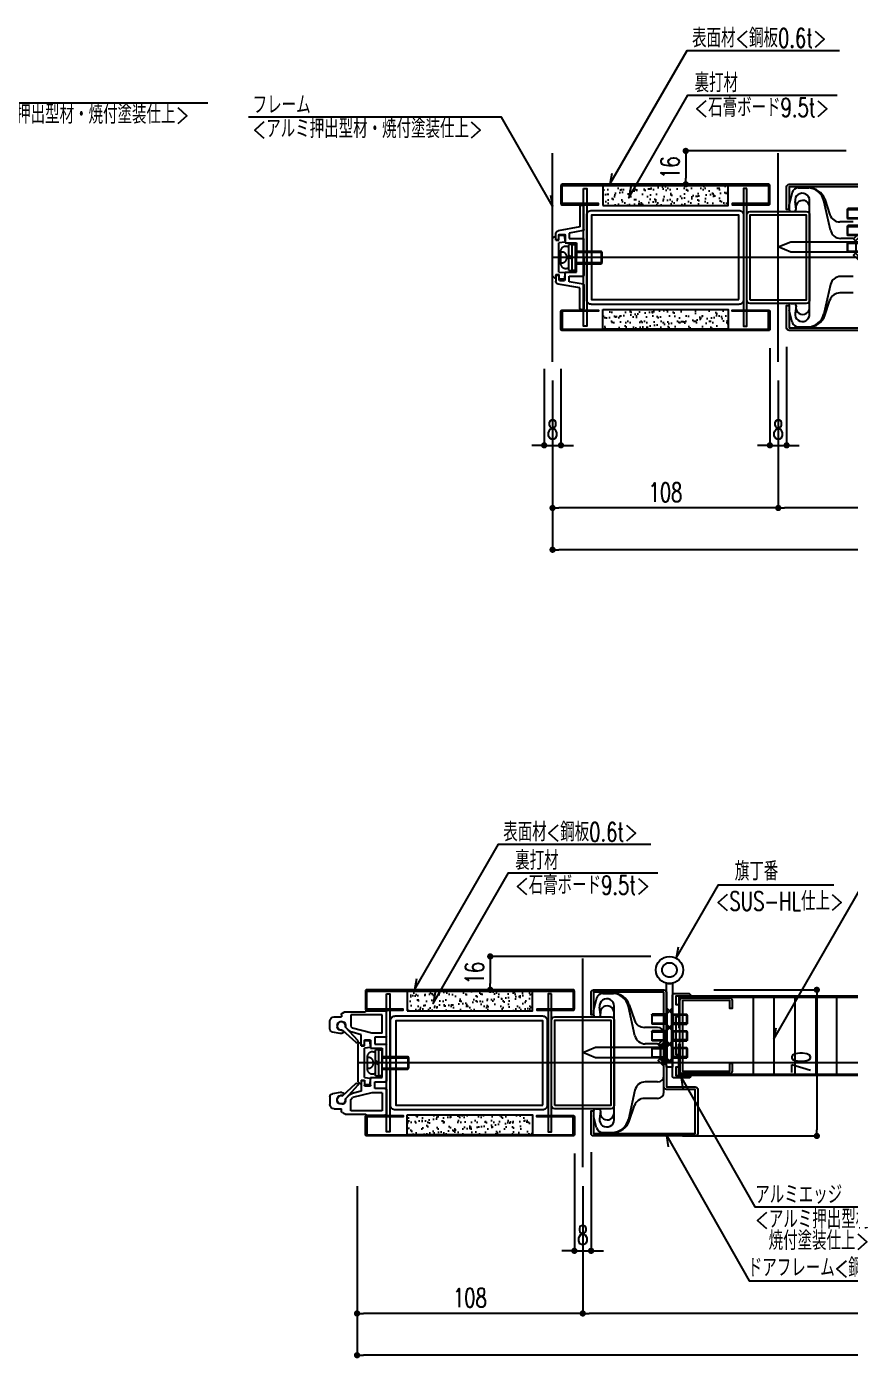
# Model space of a CAD drawing. Extents: x 21 to 47673, y 9 to 26406.
# Drawn here: x 2823 to 3217, y 17416 to 18054 of the extents above; entities that cross this region are included whole.
import ezdxf

# ---------------------------------------------------------------- set-up
doc = ezdxf.new("R2010")
doc.units = 0
doc.header["$LTSCALE"] = 10
doc.header["$PDMODE"] = 35
doc.header["$PDSIZE"] = 5
doc.linetypes.add('HIDDEN', pattern=[9.525, 6.35, -3.175])
for name, color, linetype in [('_基準', 1, 'Continuous'), ('_文字', 3, 'Continuous'), ('_製品', 4, 'Continuous'), ('_製品寸法', 9, 'Continuous')]:
    doc.layers.add(name, color=color, linetype=linetype)
doc.styles.add('OKAMURA', font='simplex8.shx', dxfattribs={"width": 0.7, "bigfont": 'BIGFONT.shx'})
doc.dimstyles.new('OKAMURA-003', dxfattribs={"dimscale": 3, "dimtxt": 3, "dimasz": 1, "dimexe": 0, "dimexo": 3, "dimgap": 1, "dimtad": 1, "dimdec": 3, "dimdsep": 46, "dimtxsty": 'OKAMURA', "dimblk1": 'DOT', "dimblk2": 'DOT', "dimsah": 1, "dimcen": 0, "dimclrd": 9, "dimclre": 9, "dimclrt": 3, "dimadec": 0, "dimazin": 0, "dimtfac": 1, "dimtdec": 3, "dimtix": 1, "dimtmove": 2, "dimatfit": 3, "dimldrblk": 'NONE', "dimfxl": 0, "dimtolj": 1, "dimarcsym": 0})
pattern_1 = [(37.5, (-4388.2946, -2583.4344), (-0.160003, 4.8941324), [0, -3.8608, 0, -4.318, 0, -4.1275]), (7.5, (-4388.2946, -2583.4344), (4.495233, 7.168251), [0, -2.0828, 0, -3.4798, 0, -1.3335]), (327.5, (-4391.419, -2583.4344), (7.9099237, 0.014372), [0, -1.27, 0, -4.572, 0, -5.969]), (317.5, (-4391.419, -2583.4344), (7.6355645, 2.229293), [0, -0.635, 0, -2.9972, 0, -3.429])]

# ---------------------------------------------------------------- blocks, each defined once
blk = doc.blocks.new('*U2236')
at = {"layer": '_文字', "color": 9}
blk.add_lwpolyline([(0.924, 29.74), (0, 24.5), (24.5181, 67.1318), (145.5348, 67.1318)], dxfattribs=at)
at = {"layer": '_文字', "style": 'OKAMURA', "width": 0.7}
blk.add_text('<アルミ押出型材・焼付塗装仕上> ', height=9, dxfattribs=at).set_placement((26.5566, 57.1421))
blk = doc.blocks.new('_DOT')
at = {"color": 0, "linetype": 'ByBlock'}
blk.add_line((-0.5, 0), (-1, 0), dxfattribs=at)
at = {"color": 0, "linetype": 'ByBlock', "const_width": 0.5}
blk.add_lwpolyline([(-0.25, 0, 1), (0.25, 0, 1)], format="xyb", close=True, dxfattribs=at)
blk = doc.blocks.new('*D2319')
at = {"layer": '_製品寸法', "color": 9, "lineweight": -2, "transparency": 16777216}
for p, q in [((0, -59), (0, -140)), ((700, -59), (700, -140)), ((697, -140), (3, -140))]:
    blk.add_line(p, q, dxfattribs=at)
at = {"layer": 'Defpoints', "color": 0, "transparency": 16777216}
for p in [(0, -50), (700, -50), (0, -140)]:
    blk.add_point(p, dxfattribs=at)
at = {"layer": '_製品寸法', "color": 9, "lineweight": -2, "transparency": 16777216, "xscale": 3, "yscale": 3, "zscale": 3, "rotation": 180}
blk.add_blockref('_DOT', (0, -140), dxfattribs=at)
at = {"layer": '_製品寸法', "color": 9, "lineweight": -2, "transparency": 16777216, "xscale": 3, "yscale": 3, "zscale": 3}
blk.add_blockref('_DOT', (700, -140), dxfattribs=at)
at = {"layer": '_製品寸法', "color": 3, "transparency": 16777216, "insert": (350, -132.5), "char_height": 9, "attachment_point": 5, "style": 'OKAMURA'}
blk.add_mtext('\\A1;PW=1100～1200', dxfattribs=at)
blk = doc.blocks.new('_None')
blk = doc.blocks.new('*D2321')
at = {"layer": '_製品寸法', "color": 9, "lineweight": -2, "transparency": 16777216}
for p, q in [((108, -59), (108, -120)), ((592, -59), (592, -120)), ((589, -120), (111, -120))]:
    blk.add_line(p, q, dxfattribs=at)
at = {"layer": 'Defpoints', "color": 0, "transparency": 16777216}
for p in [(108, -50), (592, -50), (108, -120)]:
    blk.add_point(p, dxfattribs=at)
at = {"layer": '_製品寸法', "color": 9, "lineweight": -2, "transparency": 16777216, "xscale": 3, "yscale": 3, "zscale": 3, "rotation": 180}
blk.add_blockref('_DOT', (108, -120), dxfattribs=at)
at = {"layer": '_製品寸法', "color": 9, "lineweight": -2, "transparency": 16777216, "xscale": 3, "yscale": 3, "zscale": 3}
blk.add_blockref('_DOT', (592, -120), dxfattribs=at)
at = {"layer": '_製品寸法', "color": 3, "transparency": 16777216, "insert": (350, -112.5), "char_height": 9, "attachment_point": 5, "style": 'OKAMURA'}
blk.add_mtext('\\A1;DPW=PW-216', dxfattribs=at)
blk = doc.blocks.new('*D2322')
at = {"layer": '_製品寸法', "color": 9, "lineweight": -2, "transparency": 16777216}
for p, q in [((0, -59), (0, -120)), ((108, -59), (108, -120)), ((105, -120), (3, -120))]:
    blk.add_line(p, q, dxfattribs=at)
at = {"layer": 'Defpoints', "color": 0, "transparency": 16777216}
for p in [(0, -50), (108, -50), (0, -120)]:
    blk.add_point(p, dxfattribs=at)
at = {"layer": '_製品寸法', "color": 9, "lineweight": -2, "transparency": 16777216, "xscale": 3, "yscale": 3, "zscale": 3, "rotation": 180}
blk.add_blockref('_DOT', (0, -120), dxfattribs=at)
at = {"layer": '_製品寸法', "color": 9, "lineweight": -2, "transparency": 16777216, "xscale": 3, "yscale": 3, "zscale": 3}
blk.add_blockref('_DOT', (108, -120), dxfattribs=at)
at = {"layer": '_製品寸法', "color": 3, "transparency": 16777216, "insert": (54, -112.5), "char_height": 9, "attachment_point": 5, "style": 'OKAMURA'}
blk.add_mtext('\\A1;108', dxfattribs=at)
blk = doc.blocks.new('*D2324')
at = {"layer": '_製品寸法', "color": 9, "lineweight": -2, "transparency": 16777216}
for p, q in [((104, -43.4), (104, -90)), ((112, -42.8), (112, -90)), ((101, -90), (98, -90)), ((104, -90), (112, -90)), ((115, -90), (118, -90))]:
    blk.add_line(p, q, dxfattribs=at)
at = {"layer": 'Defpoints', "color": 0, "transparency": 16777216}
for p in [(104, -34.4), (112, -33.8), (112, -90)]:
    blk.add_point(p, dxfattribs=at)
at = {"layer": '_製品寸法', "color": 9, "lineweight": -2, "transparency": 16777216, "xscale": 3, "yscale": 3, "zscale": 3}
blk.add_blockref('_DOT', (104, -90), dxfattribs=at)
at = {"layer": '_製品寸法', "color": 9, "lineweight": -2, "transparency": 16777216, "xscale": 3, "yscale": 3, "zscale": 3, "rotation": 180}
blk.add_blockref('_DOT', (112, -90), dxfattribs=at)
at = {"layer": '_製品寸法', "color": 3, "transparency": 16777216, "insert": (108, -82.5), "char_height": 9, "attachment_point": 5, "style": 'OKAMURA'}
blk.add_mtext('\\A1;8', dxfattribs=at)
blk = doc.blocks.new('*D2325')
at = {"layer": '_製品寸法', "color": 9, "lineweight": -2, "transparency": 16777216}
for p, q in [((140.5, 51), (63.73, 51)), ((63.73, 48), (63.73, 38)), ((94.4, 35), (63.73, 35))]:
    blk.add_line(p, q, dxfattribs=at)
at = {"layer": 'Defpoints', "color": 0, "transparency": 16777216}
for p in [(149.5, 51), (63.73, 35), (103.4, 35)]:
    blk.add_point(p, dxfattribs=at)
at = {"layer": '_製品寸法', "color": 9, "lineweight": -2, "transparency": 16777216, "xscale": 3, "yscale": 3, "zscale": 3}
for p, rotation in [((63.73, 51), 90), ((63.73, 35), 270)]:
    blk.add_blockref('_DOT', p, dxfattribs=dict(at, rotation=rotation))
at = {"layer": '_製品寸法', "color": 3, "transparency": 16777216, "insert": (56.23, 43), "char_height": 9, "attachment_point": 5, "rotation": 90, "style": 'OKAMURA'}
blk.add_mtext('\\A1;16', dxfattribs=at)
blk = doc.blocks.new('AUDIT_I_130227104929-0')
for p, q in [((0, 4), (0, -4)), ((0, 4), (0.3, 4)), ((0.3, 4), (0.3, -4)), ((0.3, 4), (2.3, 2)), ((2.72, 2), (2.72, -1.88)), ((8, 1.62), (2.72, 1.62)), ((2.79, 2), (7.78, 2)), ((8, 1.62), (7.78, 2)), ((7.78, 2), (7.78, -1.88)), ((8, -1.5), (8, 1.62)), ((0, -4), (0.3, -4)), ((0.3, -4), (2.3, -1.88)), ((8, -1.5), (2.72, -1.5)), ((2.79, -1.88), (7.78, -1.88)), ((8, -1.5), (7.78, -1.88))]:
    blk.add_line(p, q)
for centre, radius, start, end in [((2.51, 2.21), 0.3, 225, 315), ((2.76, 2.09), 0.101, 249.8874, 290.1126), ((2.51, -2.09), 0.3, 45, 135), ((2.76, -1.97), 0.101, 69.8874, 110.1126)]:
    blk.add_arc(centre, radius, start, end)
blk = doc.blocks.new('A$C72ED3FC6')
at = {"layer": '_製品'}
for p, q in [((0.5, 9.25), (0, 8.75)), ((12.8, 8.75), (0, 8.75)), ((0, 8.75), (0, 3.75)), ((12.8, 9.25), (0.5, 9.25)), ((0.5, 3.25), (0.5, 9.25)), ((12.8, 12.5), (14.4, 12.5)), ((12.8, 12.5), (12.8, 0)), ((14.4, 12.5), (14.4, 0)), ((16, 12.5), (14.4, 12.5)), ((14.4, 7.17), (16, 6.25)), ((16, 12.5), (16, 0)), ((12.8, 3.75), (0, 3.75)), ((0, 3.75), (0.5, 3.25)), ((12.8, 3.25), (0.5, 3.25)), ((14.4, 0), (12.8, 0)), ((14.4, 6.25), (16, 5.33)), ((14.4, 0), (16, 0))]:
    blk.add_line(p, q, dxfattribs=at)
at = {"layer": '_製品', "linetype": 'HIDDEN', "ltscale": 0.5}
blk.add_line((20, 3.75), (20, 8.75), dxfattribs=at)
for centre, radius, start, end in [((17.54, 9.05), 2.48, 353.07269, 128.21191), ((19.36, 6.46), 2.37, 74.41132, 185.19995), ((17.54, 3.45), 2.48, 231.78809, 6.92735), ((19.36, 6.04), 2.37, 174.80017, 285.58872)]:
    blk.add_arc(centre, radius, start, end, dxfattribs=at)
blk = doc.blocks.new('A$C46606B5D')
at = {"layer": '_製品'}
for p, q in [((0, 17.8), (0.5, 21)), ((0.5, 21), (3, 21)), ((3, 18.75), (3, 21)), ((4.5, 18.75), (4.5, 20.5)), ((4.5, 20.5), (5, 20.5)), ((6, 19.5), (5, 20.5)), ((6, 19.5), (6, 1.5)), ((3, 17.5), (0, 17.8)), ((4.5, 18.75), (3, 18.75)), ((3, 17.5), (3, 3.5)), ((0, 3.2), (3, 3.5)), ((0.5, 0), (0, 3.2)), ((0.5, 0), (3, 0)), ((3, 2.25), (3, 0)), ((4.5, 2.25), (3, 2.25)), ((4.5, 2.25), (4.5, 0.5)), ((4.5, 0.5), (5, 0.5)), ((6, 1.5), (5, 0.5))]:
    blk.add_line(p, q, dxfattribs=at)
blk = doc.blocks.new('A$C79397D4C')
at = {"layer": '_製品'}
for p, q in [((23, 99), (23, 79.2)), ((24, 100), (26, 100)), ((27, 76.6), (27, 99)), ((23, 79.2), (2.5, 75.5)), ((0, 67.6), (0, 72.6)), ((0.6, 67), (2.4, 67)), ((3, 67.6), (3, 71.4)), ((3.6, 72), (8.4, 72)), ((9, 71.4), (9, 64)), ((9, 64), (20, 64)), ((26.2, 75.7), (13, 73.3)), ((13, 73.3), (13, 68)), ((13, 68), (26, 68)), ((20, 64), (20, 50.6)), ((27, 50.6), (27, 67)), ((20, 50.6), (20.6, 50)), ((20, 50.6), (20.6, 50)), ((20, 49.4), (20.6, 50)), ((20, 49.4), (20.6, 50)), ((20, 36), (20, 49.4)), ((27, 50.6), (26.4, 50)), ((27, 50.6), (26.4, 50)), ((27, 49.4), (26.4, 50)), ((27, 49.4), (26.4, 50)), ((27, 49.4), (27, 33)), ((0, 32.4), (0, 27.4)), ((0.6, 33), (2.4, 33)), ((3, 32.4), (3, 28.6)), ((3.6, 28), (8.4, 28)), ((9, 36), (20, 36)), ((9, 28.6), (9, 36)), ((13, 26.7), (13, 32)), ((13, 32), (26, 32)), ((26.2, 24.3), (13, 26.7)), ((23, 20.8), (2.5, 24.5)), ((23, 1), (23, 20.8)), ((27, 23.4), (27, 1)), ((24, 0), (26, 0))]:
    blk.add_line(p, q, dxfattribs=at)
for centre, radius, start, end in [((24, 99), 1, 90, 180), ((26, 99), 1, 0, 90), ((26, 76.6), 1, 280, 0), ((3, 72.6), 3, 100, 180), ((0.6, 67.6), 0.6, 180, 270), ((2.4, 67.6), 0.6, 270, 360), ((3.6, 71.4), 0.6, 90, 180), ((8.4, 71.4), 0.6, 0, 90), ((26, 67), 1, 0, 90), ((0.6, 32.4), 0.6, 90, 180), ((3, 27.4), 3, 180, 260), ((2.4, 32.4), 0.6, 0, 90), ((3.6, 28.6), 0.6, 180, 270), ((8.4, 28.6), 0.6, 270, 0), ((26, 33), 1, 270, 0), ((26, 23.4), 1, 0, 80), ((24, 1), 1, 180, 270), ((26, 1), 1, 270, 0)]:
    blk.add_arc(centre, radius, start, end, dxfattribs=at)
blk = doc.blocks.new('P15CEUG枠')
at = {"layer": '_製品', "xscale": -0.5, "yscale": 0.5, "zscale": 0.5}
blk.add_blockref('A$C79397D4C', (-1.5, -25), dxfattribs=at)
at = {"layer": '_製品'}
for name, p in [('A$C46606B5D', (-6, -10.5)), ('A$C72ED3FC6', (-23.8, -6.25))]:
    blk.add_blockref(name, p, dxfattribs=at)
blk = doc.blocks.new('P15SE_TV2')
at = {"layer": '_製品'}
h = blk.add_hatch(dxfattribs=at)
h.set_pattern_fill('AR-SAND', color=256, scale=0.1, style=0)
h.set_pattern_definition(pattern_1)
h.paths.add_polyline_path([(676, 24.9), (616, 24.9), (616, 34.4), (676, 34.4)])
h = blk.add_hatch(dxfattribs=at)
h.set_pattern_fill('AR-SAND', color=256, scale=0.1, style=0)
h.set_pattern_definition(pattern_1)
h.paths.add_polyline_path([(676, -24.9), (616, -24.9), (616, -34.4), (676, -34.4)])
for p, q in [((582.46, 33.3), (577.34, 33.3)), ((567.01, 13.01), (570.19, 27.07)), ((569.76, 27.86), (567.25, 20.4)), ((577, 27.2), (577, 23.94)), ((577, 27.2), (577, -27.2)), ((583.51, 23.13), (583.97, 26.76)), ((585.37, 31.03), (586.8, 25.3)), ((577, 23.94), (577, -27.2)), ((585.8, 22), (584.5, 22)), ((586.8, 23), (586.8, 25.3)), ((556.2, 17), (562.51, 17)), ((556.2, 9.11), (562.13, 9.11)), ((556.2, -9.11), (562.13, -9.11)), ((556.2, -17), (562.51, -17)), ((567.01, -13.01), (570.19, -27.07)), ((569.76, -27.86), (567.25, -20.4)), ((583.51, -23.13), (583.97, -26.76)), ((585.8, -22), (584.5, -22)), ((585.37, -31.03), (586.8, -25.3)), ((586.8, -23), (586.8, -25.3)), ((582.46, -33.3), (577.34, -33.3))]:
    blk.add_line(p, q, dxfattribs=at)
for points in [[(553.2, 11.5), (553.2, 1.6), (555.95, -1.15), (555.1, -2), (552.35, 0.75, -0.198912), (552, 1.6), (552, 11.5), (538.2, 11.5, -0.414214), (537, 12.7), (537, 33.8, -0.414214), (538.2, 35), (586.8, 35, -0.414214), (588, 33.8), (588, 23), (586.8, 23), (586.8, 33.8), (538.2, 33.8), (538.2, 12.7), (552, 12.7, -0.414214)], [(596.6, 35), (695.4, 35, -0.414214), (696, 34.4), (696, 25.8, -0.414214), (695.4, 25.2), (678, 25.2), (678, 25.8), (695.4, 25.8), (695.4, 34.4), (596.6, 34.4), (596.6, 25.8), (614, 25.8), (614, 25.2), (596.6, 25.2, -0.414214), (596, 25.8), (596, 34.4, -0.414214)], [(607, 20.4), (607, -20.4, -0.414214), (605.4, -22), (578.6, -22, -0.414214), (577, -20.4), (577, 20.4, -0.414214), (578.6, 22), (605.4, 22, -0.414214)], [(610.9, 22.5), (681.3, 22.5, -0.414214), (683.6, 20.2), (683.6, -20.2, -0.414214), (681.3, -22.5), (610.9, -22.5, -0.414214), (608.6, -20.2), (608.6, 20.2, -0.414214)], [(553.2, -33.8), (586.8, -33.8), (586.8, -23), (588, -23), (588, -33.8, -0.414214), (586.8, -35), (553.2, -35, -0.414214), (552, -33.8), (552, -11.6, -0.198912), (552.35, -10.75), (555.1, -8), (555.95, -8.85), (553.2, -11.6)], [(596.6, -35), (695.4, -35, 0.414214), (696, -34.4), (696, -25.8, 0.414214), (695.4, -25.2), (678, -25.2), (678, -25.8), (695.4, -25.8), (695.4, -34.4), (596.6, -34.4), (596.6, -25.8), (614, -25.8), (614, -25.2), (596.6, -25.2, 0.414214), (596, -25.8), (596, -34.4, 0.414214)]]:
    blk.add_lwpolyline(points, format="xyb", close=True, dxfattribs=at)
for points in [[(607, -33), (608.6, -33), (608.6, 33), (607, 33)], [(676, 24.9), (616, 24.9), (616, 34.4), (676, 34.4)], [(685.2, -33), (683.6, -33), (683.6, 33), (685.2, 33)], [(605.4, 20.4), (605.4, -20.4), (578.6, -20.4), (578.6, 20.4)], [(610.9, 20.2), (610.9, -20.2), (681.3, -20.2), (681.3, 20.2)], [(577, -2.5), (585.96, -2.5), (592, -5), (585.96, -7.5), (577, -7.5)], [(676, -24.9), (616, -24.9), (616, -34.4), (676, -34.4)]]:
    blk.add_lwpolyline(points, close=True, dxfattribs=at)
at = {"layer": '_製品', "linetype": 'HIDDEN'}
blk.add_lwpolyline([(554.87, -2.5), (577, -2.5), (577, -7.5), (554.87, -7.5)], close=True, dxfattribs=at)
at = {"layer": '_製品'}
for centre, radius, start, end in [((577.34, 25.3), 8, 90, 161.35441), ((577.99, 25.3), 8, 90, 167.2467), ((582.46, 30.3), 3, 14.03624, 90), ((580.29, 24.01), 3.3, 353.37098, 183.58446), ((580.5, 27.2), 3.5, 352.71956, 180), ((562.51, 22), 5, 270, 341.35441), ((584.5, 23), 1, 172.71956, 270), ((585.8, 23), 1, 270, 0), ((562.13, 14.11), 5, 270, 347.2467), ((562.13, -14.11), 5, 12.7533, 90), ((562.51, -22), 5, 18.64559, 90), ((580.29, -24.01), 3.3, 176.41554, 6.62902), ((584.5, -23), 1, 90, 187.28044), ((585.8, -23), 1, 0, 90), ((577.34, -25.3), 8, 198.64559, 270), ((577.99, -25.3), 8, 192.7533, 270), ((580.5, -27.2), 3.5, 180, 7.28044), ((582.46, -30.3), 3, 270, 345.96376)]:
    blk.add_arc(centre, radius, start, end, dxfattribs=at)
blk.add_blockref('P15CEUG枠', (700, 0), dxfattribs=at)
at = {"layer": '_製品', "xscale": 1.25, "yscale": 1.25, "zscale": 1.25}
for p in [(549, -5), (549, -13), (549, -21)]:
    blk.add_blockref('AUDIT_I_130227104929-0', p, dxfattribs=at)
blk = doc.blocks.new('*D2338')
at = {"layer": '_製品寸法', "color": 9, "lineweight": -2, "transparency": 16777216}
for p, q in [((-4, -53.4), (-4, -90)), ((4, -53.4), (4, -90)), ((-7, -90), (-10, -90)), ((-4, -90), (4, -90)), ((7, -90), (10, -90))]:
    blk.add_line(p, q, dxfattribs=at)
at = {"layer": 'Defpoints', "color": 0, "transparency": 16777216}
for p in [(-4, -44.4), (4, -44.4), (4, -90)]:
    blk.add_point(p, dxfattribs=at)
at = {"layer": '_製品寸法', "color": 9, "lineweight": -2, "transparency": 16777216, "xscale": 3, "yscale": 3, "zscale": 3}
blk.add_blockref('_DOT', (-4, -90), dxfattribs=at)
at = {"layer": '_製品寸法', "color": 9, "lineweight": -2, "transparency": 16777216, "xscale": 3, "yscale": 3, "zscale": 3, "rotation": 180}
blk.add_blockref('_DOT', (4, -90), dxfattribs=at)
at = {"layer": '_製品寸法', "color": 3, "transparency": 16777216, "insert": (0, -82.5), "char_height": 9, "attachment_point": 5, "style": 'OKAMURA'}
blk.add_mtext('\\A1;8', dxfattribs=at)
blk = doc.blocks.new('*D2360')
at = {"layer": '_製品寸法', "color": 9, "lineweight": -2, "transparency": 16777216}
for p, q in [((-700, -59), (-700, -140)), ((0, -59), (0, -140)), ((-3, -140), (-697, -140))]:
    blk.add_line(p, q, dxfattribs=at)
at = {"layer": 'Defpoints', "color": 0, "transparency": 16777216}
for p in [(-700, -50), (0, -50), (-700, -140)]:
    blk.add_point(p, dxfattribs=at)
at = {"layer": '_製品寸法', "color": 9, "lineweight": -2, "transparency": 16777216, "xscale": 3, "yscale": 3, "zscale": 3, "rotation": 180}
blk.add_blockref('_DOT', (-700, -140), dxfattribs=at)
at = {"layer": '_製品寸法', "color": 9, "lineweight": -2, "transparency": 16777216, "xscale": 3, "yscale": 3, "zscale": 3}
blk.add_blockref('_DOT', (0, -140), dxfattribs=at)
at = {"layer": '_製品寸法', "color": 3, "transparency": 16777216, "insert": (-350, -132.5), "char_height": 9, "attachment_point": 5, "style": 'OKAMURA'}
blk.add_mtext('\\A1;PW=1100～1200', dxfattribs=at)
blk = doc.blocks.new('*D2362')
at = {"layer": '_製品寸法', "color": 9, "lineweight": -2, "transparency": 16777216}
for p, q in [((-592, -59), (-592, -120)), ((-108, -59), (-108, -120)), ((-111, -120), (-589, -120))]:
    blk.add_line(p, q, dxfattribs=at)
at = {"layer": 'Defpoints', "color": 0, "transparency": 16777216}
for p in [(-592, -50), (-108, -50), (-592, -120)]:
    blk.add_point(p, dxfattribs=at)
at = {"layer": '_製品寸法', "color": 9, "lineweight": -2, "transparency": 16777216, "xscale": 3, "yscale": 3, "zscale": 3, "rotation": 180}
blk.add_blockref('_DOT', (-592, -120), dxfattribs=at)
at = {"layer": '_製品寸法', "color": 9, "lineweight": -2, "transparency": 16777216, "xscale": 3, "yscale": 3, "zscale": 3}
blk.add_blockref('_DOT', (-108, -120), dxfattribs=at)
at = {"layer": '_製品寸法', "color": 3, "transparency": 16777216, "insert": (-350, -112.5), "char_height": 9, "attachment_point": 5, "style": 'OKAMURA'}
blk.add_mtext('\\A1;DPW=PW-216', dxfattribs=at)
blk = doc.blocks.new('*D2363')
at = {"layer": '_製品寸法', "color": 9, "lineweight": -2, "transparency": 16777216}
for p, q in [((-700, -59), (-700, -120)), ((-592, -59), (-592, -120)), ((-595, -120), (-697, -120))]:
    blk.add_line(p, q, dxfattribs=at)
at = {"layer": 'Defpoints', "color": 0, "transparency": 16777216}
for p in [(-700, -50), (-592, -50), (-700, -120)]:
    blk.add_point(p, dxfattribs=at)
at = {"layer": '_製品寸法', "color": 9, "lineweight": -2, "transparency": 16777216, "xscale": 3, "yscale": 3, "zscale": 3, "rotation": 180}
blk.add_blockref('_DOT', (-700, -120), dxfattribs=at)
at = {"layer": '_製品寸法', "color": 9, "lineweight": -2, "transparency": 16777216, "xscale": 3, "yscale": 3, "zscale": 3}
blk.add_blockref('_DOT', (-592, -120), dxfattribs=at)
at = {"layer": '_製品寸法', "color": 3, "transparency": 16777216, "insert": (-646, -112.5), "char_height": 9, "attachment_point": 5, "style": 'OKAMURA'}
blk.add_mtext('\\A1;108', dxfattribs=at)
blk = doc.blocks.new('*D2365')
at = {"layer": '_製品寸法', "color": 9, "lineweight": -2, "transparency": 16777216}
for p, q in [((-596, -43.4), (-596, -90)), ((-588, -42.8), (-588, -90)), ((-599, -90), (-602, -90)), ((-596, -90), (-588, -90)), ((-585, -90), (-582, -90))]:
    blk.add_line(p, q, dxfattribs=at)
at = {"layer": 'Defpoints', "color": 0, "transparency": 16777216}
for p in [(-596, -34.4), (-588, -33.8), (-588, -90)]:
    blk.add_point(p, dxfattribs=at)
at = {"layer": '_製品寸法', "color": 9, "lineweight": -2, "transparency": 16777216, "xscale": 3, "yscale": 3, "zscale": 3}
blk.add_blockref('_DOT', (-596, -90), dxfattribs=at)
at = {"layer": '_製品寸法', "color": 9, "lineweight": -2, "transparency": 16777216, "xscale": 3, "yscale": 3, "zscale": 3, "rotation": 180}
blk.add_blockref('_DOT', (-588, -90), dxfattribs=at)
at = {"layer": '_製品寸法', "color": 3, "transparency": 16777216, "insert": (-592, -82.5), "char_height": 9, "attachment_point": 5, "style": 'OKAMURA'}
blk.add_mtext('\\A1;8', dxfattribs=at)
blk = doc.blocks.new('*D2366')
at = {"layer": '_製品寸法', "color": 9, "lineweight": -2, "transparency": 16777216}
for p, q in [((-559.5, 51), (-636.27, 51)), ((-636.27, 48), (-636.27, 38)), ((-605.6, 35), (-636.27, 35))]:
    blk.add_line(p, q, dxfattribs=at)
at = {"layer": 'Defpoints', "color": 0, "transparency": 16777216}
for p in [(-550.5, 51), (-636.27, 35), (-596.6, 35)]:
    blk.add_point(p, dxfattribs=at)
at = {"layer": '_製品寸法', "color": 9, "lineweight": -2, "transparency": 16777216, "xscale": 3, "yscale": 3, "zscale": 3}
for p, rotation in [((-636.27, 51), 90), ((-636.27, 35), 270)]:
    blk.add_blockref('_DOT', p, dxfattribs=dict(at, rotation=rotation))
at = {"layer": '_製品寸法', "color": 3, "transparency": 16777216, "insert": (-643.77, 43), "char_height": 9, "attachment_point": 5, "rotation": 90, "style": 'OKAMURA'}
blk.add_mtext('\\A1;16', dxfattribs=at)
blk = doc.blocks.new('*D2367')
at = {"layer": '_製品寸法', "color": 9, "lineweight": -2, "transparency": 16777216}
for p, q in [((-529.2, 35), (-480, 35)), ((-480, 32), (-480, -32)), ((-544.2, -35), (-480, -35))]:
    blk.add_line(p, q, dxfattribs=at)
at = {"layer": 'Defpoints', "color": 0, "transparency": 16777216}
for p in [(-538.2, 35), (-553.2, -35), (-480, -35)]:
    blk.add_point(p, dxfattribs=at)
at = {"layer": '_製品寸法', "color": 9, "lineweight": -2, "transparency": 16777216, "xscale": 3, "yscale": 3, "zscale": 3}
for p, rotation in [((-480, 35), 90), ((-480, -35), 270)]:
    blk.add_blockref('_DOT', p, dxfattribs=dict(at, rotation=rotation))
at = {"layer": '_製品寸法', "color": 3, "transparency": 16777216, "insert": (-487.5, 0), "char_height": 9, "attachment_point": 5, "rotation": 90, "style": 'OKAMURA'}
blk.add_mtext('\\A1;70', dxfattribs=at)
blk = doc.blocks.new('A$C32CB7D14')
at = {"layer": '_製品'}
for p, q in [((0, 19.5), (1, 20.5)), ((0, 19.5), (0, 1.5)), ((1.5, 20.5), (1, 20.5)), ((1.5, 18.75), (1.5, 20.5)), ((3, 18.75), (3, 21)), ((5.5, 21), (3, 21)), ((6, 17.8), (5.5, 21)), ((1.5, 18.75), (3, 18.75)), ((3, 17.5), (6, 17.8)), ((3, 17.5), (3, 3.5)), ((0, 1.5), (1, 0.5)), ((1.5, 0.5), (1, 0.5)), ((1.5, 2.25), (1.5, 0.5)), ((1.5, 2.25), (3, 2.25)), ((6, 3.2), (3, 3.5)), ((3, 2.25), (3, 0)), ((5.5, 0), (6, 3.2)), ((5.5, 0), (3, 0))]:
    blk.add_line(p, q, dxfattribs=at)
blk = doc.blocks.new('A$C47657887')
at = {"layer": '_製品'}
for p, q in [((9.77, 1.02), (3.93, 7.44)), ((2.51, 6.02), (8.92, 0.18))]:
    blk.add_line(p, q, dxfattribs=at)
for centre, radius, start, end in [((1.99, 7.95), 2, 345.13234, 284.86819), ((9.35, 0.6), 0.6, 225, 45)]:
    blk.add_arc(centre, radius, start, end, dxfattribs=at)
blk = doc.blocks.new('P15CEUS枠')
at = {"layer": '_製品'}
for p, q in [((-13.5, 16.26), (-13.5, 20)), ((-11.5, 22), (-8, 22)), ((-7.76, 19.77), (-8.76, 19.59)), ((-8, 22.96), (-8, 22)), ((-7.55, 23.8), (-6.75, 24.33)), ((-6.2, 24.5), (3.5, 24.5)), ((11.5, 23), (-3.5, 23)), ((-3.5, 23), (-3.5, 17.47)), ((3.91, 24.91), (3.5, 24.5)), ((4.12, 25), (13, 25)), ((11.5, 14.27), (11.5, 23)), ((13.5, 12.77), (13.5, 24.5)), ((-8.61, 14.14), (-12.26, 14.78)), ((-10, 18.11), (-10, 17.14)), ((-7.75, 14.14), (-8.61, 14.14)), ((-7.75, 15.64), (-8.5, 15.64)), ((-6, 18.29), (-6, 17.14)), ((-6, 17.14), (-4.29, 15.43)), ((-3.5, 17.47), (-2.68, 16.65)), ((1.5, 13.5), (-2.92, 14.64)), ((6.5, 14.27), (-2.68, 16.65)), ((1.5, 8.8), (1.5, 13.5)), ((11.5, 14.27), (6.5, 14.27)), ((1.8, 8.5), (2.7, 8.5)), ((3, 8.8), (3, 10.7)), ((3.3, 11), (5.7, 11)), ((6, 10.7), (6, 7)), ((6, 7), (11.5, 7)), ((8, 12.27), (8, 9)), ((13, 12.27), (8, 12.27)), ((8, 9), (13, 9)), ((11.5, 7), (11.5, 0.3)), ((13.5, 0.3), (13.5, 8.5)), ((11.5, 0.3), (11.8, 0)), ((11.5, -0.3), (11.8, 0)), ((13.5, 0.3), (13.2, 0)), ((13.2, 0), (13.5, -0.3)), ((11.5, -7), (11.5, -0.3)), ((13.5, -0.3), (13.5, -8.5)), ((1.5, -8.8), (1.5, -13.5)), ((1.8, -8.5), (2.7, -8.5)), ((3, -8.8), (3, -10.7)), ((3.3, -11), (5.7, -11)), ((6, -7), (11.5, -7)), ((6, -10.7), (6, -7)), ((8, -9), (13, -9)), ((8, -12.27), (8, -9)), ((13, -12.27), (8, -12.27)), ((-13.5, -16.26), (-13.5, -20)), ((-8.61, -14.14), (-12.26, -14.78)), ((-10, -18.11), (-10, -17.14)), ((-7.75, -14.14), (-8.61, -14.14)), ((-7.75, -15.64), (-8.5, -15.64)), ((-6, -17.14), (-4.29, -15.43)), ((-6, -18.29), (-6, -17.14)), ((-3.5, -17.47), (-2.68, -16.65)), ((-3.5, -23), (-3.5, -17.47)), ((1.5, -13.5), (-2.92, -14.64)), ((6.5, -14.27), (-2.68, -16.65)), ((11.5, -14.27), (6.5, -14.27)), ((11.5, -14.27), (11.5, -23)), ((13.5, -12.77), (13.5, -24.5)), ((13.5, -12.77), (13.5, -24.5)), ((-11.5, -22), (-8, -22)), ((-7.76, -19.77), (-8.76, -19.59)), ((-8, -22.96), (-8, -22)), ((-7.55, -23.8), (-6.75, -24.33)), ((-6.2, -24.5), (3.5, -24.5)), ((11.5, -23), (-3.5, -23)), ((3.91, -24.91), (3.5, -24.5)), ((4.12, -25), (13, -25))]:
    blk.add_line(p, q, dxfattribs=at)
for centre, radius, start, end in [((-11.5, 20), 2, 90, 180), ((-8.5, 18.11), 1.5, 100.00002, 180), ((-7, 22.96), 1, 123.69007, 180), ((-7.5, 18.29), 1.5, 0.00001, 100.00002), ((-6.2, 23.5), 1, 90, 123.69007), ((4.12, 24.7), 0.3, 90, 135), ((13, 24.5), 0.5, 0, 90), ((-12, 16.26), 1.5, 180, 260), ((-8.5, 17.14), 1.5, 180, 270), ((-7.75, 14.89), 0.75, 270, 90), ((-2.17, 17.55), 3, 225, 255.5), ((13, 12.77), 0.5, 270, 0), ((1.8, 8.8), 0.3, 180, 270), ((2.7, 8.8), 0.3, 270, 0), ((3.3, 10.7), 0.3, 90, 180), ((5.7, 10.7), 0.3, 0, 90), ((13, 8.5), 0.5, 0, 90), ((1.8, -8.8), 0.3, 90, 180), ((2.7, -8.8), 0.3, 0, 90), ((3.3, -10.7), 0.3, 180, 270), ((5.7, -10.7), 0.3, 270, 360), ((13, -8.5), 0.5, 270, 0), ((13, -12.77), 0.5, 0, 90), ((-12, -16.26), 1.5, 100, 180), ((-8.5, -17.14), 1.5, 90, 180), ((-8.5, -18.11), 1.5, 180, 259.99998), ((-7.5, -18.29), 1.5, 259.99998, 359.99999), ((-7.75, -14.89), 0.75, 270, 90), ((-2.17, -17.55), 3, 104.5, 135), ((-11.5, -20), 2, 180, 270), ((-7, -22.96), 1, 180, 236.30993), ((-6.2, -23.5), 1, 236.30993, 270), ((4.12, -24.7), 0.3, 225, 270), ((13, -24.5), 0.5, 270, 0)]:
    blk.add_arc(centre, radius, start, end, dxfattribs=at)
for name, p in [('A$C47657887', (-9.98, 9.71)), ('A$C32CB7D14', (0, -10.5))]:
    blk.add_blockref(name, p, dxfattribs=at)
at = {"layer": '_製品', "xscale": -1}
blk.add_blockref('A$C72ED3FC6', (24.3, -6.25), dxfattribs=at)
at = {"layer": '_製品', "xscale": -1, "rotation": 180}
blk.add_blockref('A$C47657887', (-9.98, -9.71), dxfattribs=at)
blk = doc.blocks.new('BASE_BLOCK_DOOR_1')
at = {"layer": '_製品'}
h = blk.add_hatch(dxfattribs=at)
h.set_pattern_fill('AR-SAND', color=256, scale=0.1, style=0)
h.set_pattern_definition([(37.5, (-4872.2946, -2583.4344), (-0.1600031, 4.8941324), [0, -3.8608, 0, -4.318, 0, -4.1275]), (7.5, (-4872.2946, -2583.4344), (4.495233, 7.168251), [0, -2.0828, 0, -3.4798, 0, -1.3335]), (327.5, (-4875.419, -2583.4344), (7.9099237, 0.0143718), [0, -1.27, 0, -4.572, 0, -5.969]), (317.5, (-4875.419, -2583.4344), (7.6355645, 2.229293), [0, -0.635, 0, -2.9972, 0, -3.429])])
h.paths.add_polyline_path([(676, 24.9), (616, 24.9), (616, 34.4), (676, 34.4)])
h = blk.add_hatch(dxfattribs=at)
h.set_pattern_fill('AR-SAND', color=256, scale=0.1, style=0)
h.set_pattern_definition([(37.5, (-4872.2946, -2676.4513), (-0.1600031, 4.8941324), [0, -3.8608, 0, -4.318, 0, -4.1275]), (7.5, (-4872.2946, -2676.451), (4.495233, 7.168251), [0, -2.0828, 0, -3.4798, 0, -1.3335]), (327.5, (-4875.419, -2676.4513), (7.9099237, 0.0143718), [0, -1.27, 0, -4.572, 0, -5.969]), (317.5, (-4875.419, -2676.451), (7.6355645, 2.229293), [0, -0.635, 0, -2.9972, 0, -3.429])])
h.paths.add_polyline_path([(676, -24.9), (616, -24.9), (616, -34.4), (676, -34.4)])
for p, q in [((582.46, 33.3), (577.34, 33.3)), ((567.01, 13.01), (570.19, 27.07)), ((569.76, 27.86), (567.25, 20.4)), ((577, 27.2), (577, 23.94)), ((577, 27.2), (577, -27.2)), ((583.51, 23.13), (583.97, 26.76)), ((585.37, 31.03), (586.8, 25.3)), ((577, 23.94), (577, -27.2)), ((585.8, 22), (584.5, 22)), ((586.8, 23), (586.8, 25.3)), ((553.2, 14), (553.2, -14)), ((556.2, 17), (562.51, 17)), ((556.2, 9.11), (562.13, 9.11)), ((470.5, -31.4), (470.5, 5.4)), ((480.5, -31.4), (480.5, 5.4)), ((490.5, -31.4), (490.5, 5.4)), ((500.5, -31.4), (500.5, 5.4)), ((510.5, -31.4), (510.5, 5.4)), ((556.2, -9.11), (562.13, -9.11)), ((556.2, -17), (562.51, -17)), ((567.01, -13.01), (570.19, -27.07)), ((569.76, -27.86), (567.25, -20.4)), ((583.51, -23.13), (583.97, -26.76)), ((585.8, -22), (584.5, -22)), ((585.37, -31.03), (586.8, -25.3)), ((586.8, -23), (586.8, -25.3)), ((582.46, -33.3), (577.34, -33.3))]:
    blk.add_line(p, q, dxfattribs=at)
for points in [[(553.2, 11.5), (553.2, 1.6), (555.95, -1.15), (555.1, -2), (552.35, 0.75, -0.198912), (552, 1.6), (552, 11.5), (538.2, 11.5, -0.414214), (537, 12.7), (537, 33.8, -0.414214), (538.2, 35), (586.8, 35, -0.414214), (588, 33.8), (588, 23), (586.8, 23), (586.8, 33.8), (538.2, 33.8), (538.2, 12.7), (552, 12.7, -0.414214)], [(596.6, 35), (695.4, 35, -0.414214), (696, 34.4), (696, 25.8, -0.414214), (695.4, 25.2), (678, 25.2), (678, 25.8), (695.4, 25.8), (695.4, 34.4), (596.6, 34.4), (596.6, 25.8), (614, 25.8), (614, 25.2), (596.6, 25.2, -0.414214), (596, 25.8), (596, 34.4, -0.414214)], [(607, 20.4), (607, -20.4, -0.414214), (605.4, -22), (578.6, -22, -0.414214), (577, -20.4), (577, 20.4, -0.414214), (578.6, 22), (605.4, 22, -0.414214)], [(611.3, 22.5), (681.7, 22.5, -0.414214), (684, 20.2), (684, -20.2, -0.414214), (681.7, -22.5), (611.3, -22.5, -0.414214), (609, -20.2), (609, 20.2, -0.414214)], [(521.7, 5.1), (544.3, 5.1, -0.414214), (545.5, 3.9), (545.5, -29.9, -0.414214), (544.3, -31.1), (521.7, -31.1, -0.414214), (520.5, -29.9), (520.5, -26.1), (521.7, -26.1), (521.7, -29.9), (544.3, -29.9), (544.3, 3.9), (521.7, 3.9), (521.7, 0.1), (520.5, 0.1), (520.5, 3.9, -0.414214)], [(549, 2), (552, 2), (552, -38.18, 0.116963), (549, -38.18)], [(553.2, -33.8), (586.8, -33.8), (586.8, -23), (588, -23), (588, -33.8, -0.414214), (586.8, -35), (553.2, -35, -0.414214), (552, -33.8), (552, -11.6, -0.198912), (552.35, -10.75), (555.1, -8), (555.95, -8.85), (553.2, -11.6)], [(596.6, -35), (695.4, -35, 0.414214), (696, -34.4), (696, -25.8, 0.414214), (695.4, -25.2), (678, -25.2), (678, -25.8), (695.4, -25.8), (695.4, -34.4), (596.6, -34.4), (596.6, -25.8), (614, -25.8), (614, -25.2), (596.6, -25.2, 0.414214), (596, -25.8), (596, -34.4, 0.414214)]]:
    blk.add_lwpolyline(points, format="xyb", close=True, dxfattribs=at)
for points in [[(607, -33), (608.6, -33), (608.6, 33), (607, 33)], [(676, 24.9), (616, 24.9), (616, 34.4), (676, 34.4)], [(686, -33), (684.4, -33), (684.4, 33), (686, 33)], [(605.4, 20.4), (605.4, -20.4), (578.6, -20.4), (578.6, 20.4)], [(611.05, 20.2), (611.05, -20.2), (681.45, -20.2), (681.45, 20.2)], [(546.1, 2), (547.5, 2), (547.5, 6), (540.5, 6), (540.5, 6.6), (541.1, 7.2), (548.4, 7.2), (549, 6.6), (549, -32.6), (548.4, -33.2), (541.1, -33.2), (540.5, -32.6), (540.5, -32), (547.5, -32), (547.5, -28), (546.1, -28), (546.1, -22), (547.5, -22), (547.5, -4), (546.1, -4)], [(552.37, 0), (552.37, -10), (552, -10), (552, 0)], [(577, -2.5), (585.96, -2.5), (592, -5), (585.96, -7.5), (577, -7.5)], [(676, -24.9), (616, -24.9), (616, -34.4), (676, -34.4)]]:
    blk.add_lwpolyline(points, close=True, dxfattribs=at)
for points in [[(452.5, 6), (545.51, 6, -0.408367), (546.1, 5.41), (546.1, -9), (545.5, -9), (545.5, 5.4), (452.5, 5.4)], [(452.5, -32), (545.51, -32, 0.408733), (546.1, -31.41), (546.1, -17), (545.5, -17), (545.5, -31.4), (452.5, -31.4)]]:
    blk.add_lwpolyline(points, format="xyb", dxfattribs=at)
at = {"layer": '_製品', "linetype": 'HIDDEN'}
for points in [[(552.37, -10), (552.37, 0), (554.87, -2.5), (554.87, -7.5)], [(554.87, -2.5), (577, -2.5), (577, -7.5), (554.87, -7.5)]]:
    blk.add_lwpolyline(points, close=True, dxfattribs=at)
at = {"layer": '_製品'}
blk.add_circle((550.5, -44.5), 6.5, dxfattribs=at)
at = {"layer": '_製品', "linetype": 'HIDDEN'}
blk.add_circle((550.5, -44.5), 3.5, dxfattribs=at)
at = {"layer": '_製品'}
for centre, radius, start, end in [((577.34, 25.3), 8, 90, 161.35441), ((577.99, 25.3), 8, 90, 167.2467), ((582.46, 30.3), 3, 14.03624, 90), ((580.29, 24.01), 3.3, 353.37098, 183.58446), ((580.5, 27.2), 3.5, 352.71956, 180), ((562.51, 22), 5, 270, 341.35441), ((584.5, 23), 1, 172.71956, 270), ((585.8, 23), 1, 270, 0), ((556.2, 14), 3, 90, 180), ((562.13, 14.11), 5, 270, 347.2467), ((556.2, 6.11), 3, 90, 180), ((556.2, -6.11), 3, 180, 270), ((562.13, -14.11), 5, 12.7533, 90), ((556.2, -14), 3, 180, 270), ((562.51, -22), 5, 18.64559, 90), ((580.29, -24.01), 3.3, 176.41554, 6.62902), ((584.5, -23), 1, 90, 187.28044), ((585.8, -23), 1, 0, 90), ((577.34, -25.3), 8, 198.64559, 270), ((577.99, -25.3), 8, 192.7533, 270), ((580.5, -27.2), 3.5, 180, 7.28044), ((582.46, -30.3), 3, 270, 345.96376)]:
    blk.add_arc(centre, radius, start, end, dxfattribs=at)
at = {"layer": '_製品', "xscale": -1}
blk.add_blockref('P15CEUS枠', (699.5, 0), dxfattribs=at)
at = {"layer": '_製品', "yscale": 1.25, "zscale": 1.25}
for p, xscale in [((552, -5), -1.25), ((549, -5), 1.25), ((552, -13), -1.25), ((549, -13), 1.25), ((552, -21), -1.25), ((549, -21), 1.25)]:
    blk.add_blockref('AUDIT_I_130227104929-0', p, dxfattribs=dict(at, xscale=xscale))
blk = doc.blocks.new('*U2318')
at = {"layer": '_基準'}
for p, q in [((0, -50), (0, 50)), ((108, -50), (108, 50)), ((700, 0), (0, 0))]:
    blk.add_line(p, q, dxfattribs=at)
at = {"layer": '_文字', "color": 9}
for points in [[(28.357, 40.2401), (27.433, 35), (64.43, 99.1656), (137.364, 99.1656)], [(37.3987, 33.7604), (36.4748, 28.5204), (64.7419, 77.7177), (136.2535, 77.7177)], [(-0.924, 29.74), (0, 24.5), (-24.5181, 67.1318), (-145.5348, 67.1318)]]:
    blk.add_lwpolyline(points, dxfattribs=at)
at = {"layer": '_製品', "rotation": 180}
blk.add_blockref('P15SE_TV2', (700, 0), dxfattribs=at)
at = {"layer": '_文字', "style": 'OKAMURA', "width": 0.7}
for s, p in [('表面材<鋼板0.6t>', (66.7432, 100.5807)), ('裏打材 ', (67.9804, 79.1051)), ('フレーム', (-143.4963, 68.5645)), ('<石膏ボード9.5t> ', (67.9804, 67.3149)), ('<アルミ押出型材・焼付塗装仕上> ', (-143.4963, 57.1421))]:
    blk.add_text(s, height=9, dxfattribs=at).set_placement(p)
at = {"layer": '_製品寸法'}
for base, p1, p2, angle, picture, middle in [((63.7285, 35), (149.5, 51), (103.4, 35), 270, '*D2325', (56.2285, 43)), ((112, -90), (104, -34.4), (112, -33.8), 0, '*D2324', (108, -82.5)), ((0, -120), (108, -50), (0, -50), 180, '*D2322', (54, -112.5))]:
    dim = blk.add_linear_dim(base=base, p1=p1, p2=p2, angle=angle, dimstyle='OKAMURA-003', dxfattribs=at)
    dim.commit()
    dim.dimension.update_dxf_attribs({"geometry": picture, "text_midpoint": middle})
dim = blk.add_linear_dim(base=(4, -90), p1=(-4, -44.4), p2=(4, -44.4), dimstyle='OKAMURA-003', dxfattribs=at)
dim.commit()
dim.dimension.update_dxf_attribs({"geometry": '*D2338', "text_midpoint": (0, -82.5)})
for base, p1, p2, text, picture, middle in [((0, -140), (700, -50), (0, -50), 'PW=1100～1200', '*D2319', (350, -132.5)), ((108, -120), (592, -50), (108, -50), 'DPW=PW-216', '*D2321', (350, -112.5))]:
    dim = blk.add_linear_dim(base=base, p1=p1, p2=p2, angle=180, text=text, dimstyle='OKAMURA-003', dxfattribs=at)
    dim.commit()
    dim.dimension.update_dxf_attribs({"geometry": picture, "text_midpoint": middle})
blk = doc.blocks.new('*U2359')
at = {"layer": '_基準'}
for p, q in [((-592, -50), (-592, 50)), ((0, 0), (-700, 0))]:
    blk.add_line(p, q, dxfattribs=at)
at = {"layer": '_文字', "color": 9}
for points in [[(-671.643, 40.2401), (-672.567, 35), (-632.3849, 104.7091), (-559.4509, 104.7091)], [(-499.5761, 16.6664), (-500.5, 11.4263), (-446.6881, 104.9939), (-374.0726, 104.9939)], [(-662.6013, 33.7604), (-663.5252, 28.5204), (-627.5968, 91.0517), (-556.0852, 91.0517)], [(-546.3386, 55.3769), (-547.2626, 50.1368), (-527.0541, 85.3203), (-471.9135, 85.3203)], [(-543.9138, -12.4553), (-544.75, -7.2005), (-509.6933, -68.9952), (-442.8429, -68.9952)], [(-550.9099, -40.2548), (-551.7461, -35), (-512.4157, -104.3279), (-424.5476, -104.3279)]]:
    blk.add_lwpolyline(points, dxfattribs=at)
at = {"zscale": 0.03937007874015748, "rotation": 180}
blk.add_blockref('BASE_BLOCK_DOOR_1', (0, 0), dxfattribs=at)
at = {"layer": '_文字', "style": 'OKAMURA', "width": 0.7}
for s, p in [('表面材<鋼板0.6t>', (-630.0717, 106.1242)), ('裏打材 ', (-624.3584, 92.439)), ('旗丁番', (-519.2374, 87.3257)), ('<石膏ボード9.5t> ', (-624.3584, 80.6489)), ('<SUS-HL仕上> ', (-528.3107, 72.9583)), ('アルミエッジ', (-509.4454, -67.5801)), ('<アルミ押出型材・', (-509.4192, -79.3388)), ('焼付塗装仕上> ', (-503.0581, -89.5834)), ('ドアフレーム<鋼板1.2t>', (-513.0035, -102.5476))]:
    blk.add_text(s, height=9, dxfattribs=at).set_placement(p)
at = {"layer": '_製品寸法'}
for base, p1, p2, angle, picture, middle in [((-636.2715, 35), (-550.5, 51), (-596.6, 35), 270, '*D2366', (-643.7715, 43)), ((-480, -35), (-538.2, 35), (-553.2, -35), 90, '*D2367', (-487.5, 0)), ((-588, -90), (-596, -34.4), (-588, -33.8), 0, '*D2365', (-592, -82.5)), ((-700, -120), (-592, -50), (-700, -50), 180, '*D2363', (-646, -112.5))]:
    dim = blk.add_linear_dim(base=base, p1=p1, p2=p2, angle=angle, dimstyle='OKAMURA-003', dxfattribs=at)
    dim.commit()
    dim.dimension.update_dxf_attribs({"geometry": picture, "text_midpoint": middle})
for base, p1, p2, text, picture, middle in [((-700, -140), (0, -50), (-700, -50), 'PW=1100～1200', '*D2360', (-350, -132.5)), ((-592, -120), (-108, -50), (-592, -50), 'DPW=PW-216', '*D2362', (-350, -112.5))]:
    dim = blk.add_linear_dim(base=base, p1=p1, p2=p2, angle=180, text=text, dimstyle='OKAMURA-003', dxfattribs=at)
    dim.commit()
    dim.dimension.update_dxf_attribs({"geometry": picture, "text_midpoint": middle})

msp = doc.modelspace()

# ---------------------------------------------------------------- block references
for name, p in [('*U2236', (2764.2825, 17950.4205)), ('*U2318', (3074.7996, 17943.5495)), ('*U2359', (3681.2457, 17557.7979))]:
    msp.add_blockref(name, p)

doc.saveas('drawing.dxf')
